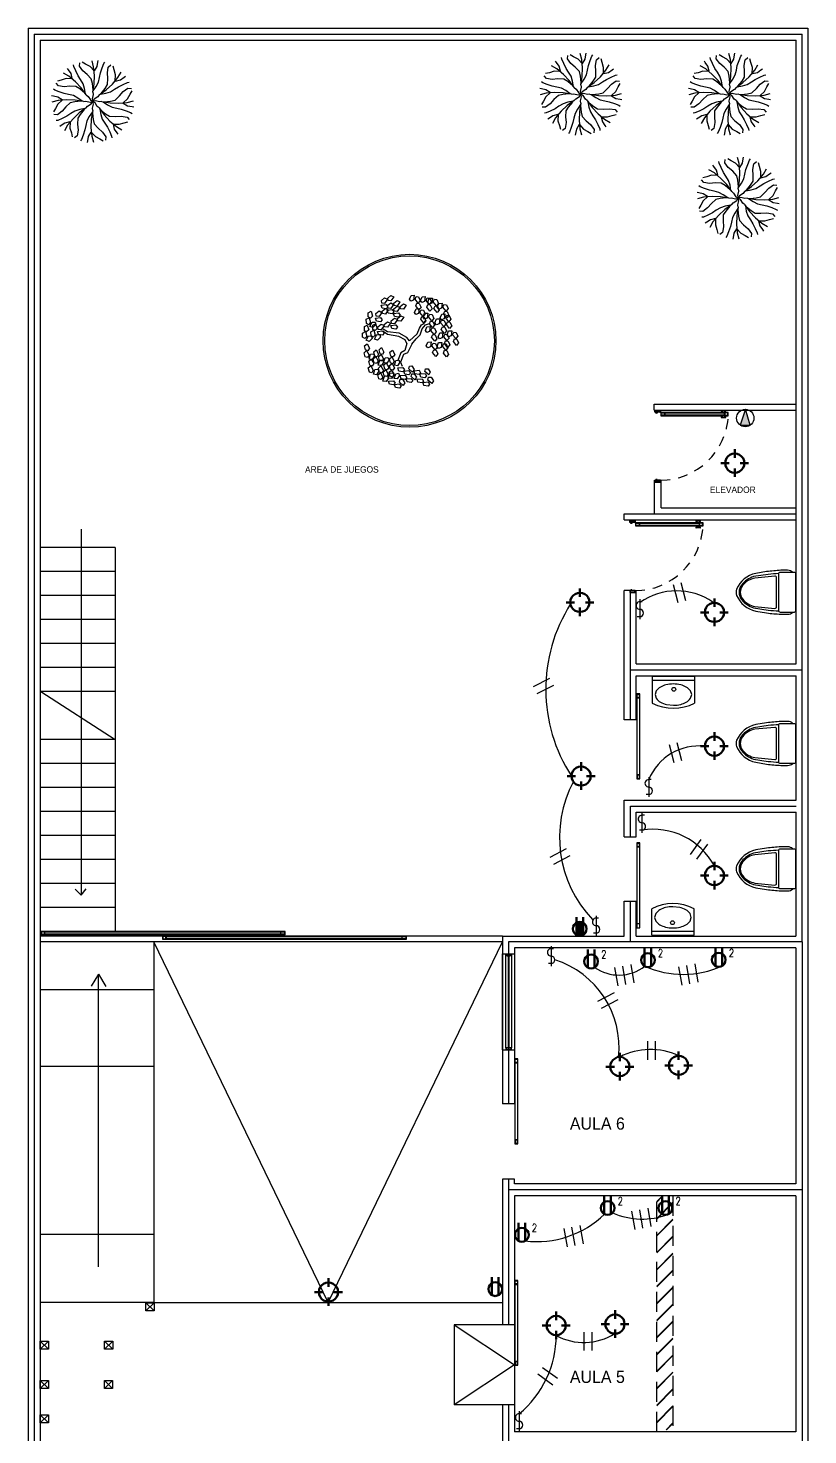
# Model space of a CAD drawing. Header units: millimetres. Extents: x 1546.5 to 1569.6, y 1470.6 to 1505.4.
# Drawn here: x 1546.52 to 1556.26, y 1487.79 to 1505.37 of the extents above; entities that cross this region are included whole.
import ezdxf

# ---------------------------------------------------------------- set-up
doc = ezdxf.new("R2010")
doc.units = ezdxf.units.MM
doc.linetypes.add('Trim_HIDDEN', pattern=[0.375, 0.25, -0.125])
for name, color, linetype in [('01', 1, 'Continuous'), ('_Trim_Arq_Ventanas', 2, 'Continuous'), ('_Trim_Ventaneria', 2, 'Continuous'), ('at_Entity', 7, 'Continuous'), ('MTM-E-101BS$0$E-SIMB-AP-003', 3, 'Continuous'), ('MTM-E-101LU$0$A-TEXT-NT-002', 2, 'Continuous')]:
    doc.layers.add(name, color=color, linetype=linetype)
doc.styles.add('MTM-E-101BS$0$2mm(50)', font='simplex.shx', dxfattribs={"width": 0.75, "height": 0.1})
doc.styles.add('MTM-E-101LU$0$2(50)', font='simplex.shx', dxfattribs={"width": 0.75, "height": 0.1})
doc.styles.get("Standard").update_dxf_attribs({"font": 'arial.ttf'})

# ---------------------------------------------------------------- blocks, each defined once
blk = doc.blocks.new('SDC')
at = {"layer": 'at_Entity', "color": 2, "lineweight": 211}
for p, q in [((559.036, -404.808), (559.008, -404.821)), ((559.068, -404.804), (559.036, -404.808)), ((559.068, -404.751), (559.068, -404.857)), ((559.1, -404.808), (559.068, -404.804)), ((559.127, -404.821), (559.1, -404.808)), ((559, -404.925), (558.894, -404.925)), ((558.951, -404.893), (558.947, -404.925)), ((558.947, -404.925), (558.951, -404.954)), ((558.964, -404.863), (558.951, -404.893)), ((558.951, -404.954), (558.964, -404.984)), ((558.983, -404.84), (558.964, -404.863)), ((558.964, -404.984), (558.983, -405.009)), ((559.008, -404.821), (558.983, -404.84)), ((559.152, -404.84), (559.127, -404.821)), ((559.242, -404.925), (559.135, -404.925)), ((559.172, -404.863), (559.152, -404.84)), ((559.152, -405.009), (559.172, -404.984)), ((559.184, -404.893), (559.172, -404.863)), ((559.172, -404.984), (559.184, -404.954)), ((559.188, -404.925), (559.184, -404.893)), ((559.184, -404.954), (559.188, -404.925)), ((558.983, -405.009), (559.008, -405.028)), ((559.008, -405.028), (559.036, -405.039)), ((559.036, -405.039), (559.068, -405.043)), ((559.068, -404.99), (559.068, -405.096)), ((559.068, -405.043), (559.1, -405.039)), ((559.1, -405.039), (559.127, -405.028)), ((559.127, -405.028), (559.152, -405.009))]:
    blk.add_line(p, q, dxfattribs=at)
blk = doc.blocks.new('fwc')
at = {"layer": 'at_Entity', "color": 2, "lineweight": 211}
for p, q in [((1699.417, 1647.553), (1699.398, 1647.534)), ((1699.443, 1647.564), (1699.417, 1647.553)), ((1699.468, 1647.568), (1699.443, 1647.564)), ((1699.496, 1647.564), (1699.468, 1647.568)), ((1699.519, 1647.553), (1699.496, 1647.564)), ((1699.538, 1647.534), (1699.519, 1647.553)), ((1699.386, 1647.509), (1699.381, 1647.483)), ((1699.381, 1647.483), (1699.386, 1647.456)), ((1699.398, 1647.534), (1699.386, 1647.509)), ((1699.386, 1647.456), (1699.398, 1647.433)), ((1699.392, 1647.524), (1699.616, 1647.524)), ((1699.392, 1647.441), (1699.616, 1647.441)), ((1699.398, 1647.433), (1699.417, 1647.414)), ((1699.417, 1647.414), (1699.443, 1647.401)), ((1699.443, 1647.401), (1699.468, 1647.397)), ((1699.468, 1647.397), (1699.496, 1647.401)), ((1699.496, 1647.401), (1699.519, 1647.414)), ((1699.519, 1647.414), (1699.538, 1647.433)), ((1699.551, 1647.509), (1699.538, 1647.534)), ((1699.538, 1647.433), (1699.551, 1647.456)), ((1699.555, 1647.483), (1699.551, 1647.509)), ((1699.551, 1647.456), (1699.555, 1647.483))]:
    blk.add_line(p, q, dxfattribs=at)
blk = doc.blocks.new('*U25')
for p, q in [((0, 0.231), (0, 0.032)), ((0.025, 0.206), (0, 0.206)), ((0, 0.057), (-0.025, 0.057))]:
    blk.add_line(p, q)
for centre, start_param, end_param in [((0, 0.169), 0.785398, 3.926991), ((0, 0.094), 3.926991, 7.068583)]:
    blk.add_ellipse(centre, major_axis=(0.0263, 0.0263), ratio=1, start_param=start_param, end_param=end_param)
at = {"style": 'MTM-E-101BS$0$2mm(50)', "width": 0.75}
blk.add_attdef('1', (0.059, 0), '', height=0.1, dxfattribs=at)
blk = doc.blocks.new('MARCOALUM')
at = {"layer": '_Trim_Arq_Ventanas', "color": 1}
for p, q in [((0.0325, 0.03725), (0.025, 0.04475)), ((0.0325, 0.04475), (0.025, 0.03725)), ((0.0325, 0.02525), (0.025, 0.03275)), ((0.0325, 0.03275), (0.025, 0.02525))]:
    blk.add_line(p, q, dxfattribs=at)
for points in [[(0, 0), (0, 0.07), (0.025, 0.07), (0.025, 0)], [(0.005, 0.005), (0.005, 0.065), (0.02, 0.065), (0.02, 0.005)], [(0.025, 0.04475), (0.025, 0.03725), (0.0325, 0.03725), (0.0325, 0.04475)], [(0.025, 0.02525), (0.025, 0.03275), (0.0325, 0.03275), (0.0325, 0.02525)]]:
    blk.add_lwpolyline(points, close=True, dxfattribs=at)
blk = doc.blocks.new('*U28')
at = {"layer": '_Trim_Ventaneria', "color": 0}
for p, q in [((0, 0.15), (1.2, 0.15)), ((1.2, 0), (0, 0)), ((0.025, 0.11), (1.175, 0.11)), ((1.175, 0.04), (0.025, 0.04))]:
    blk.add_line(p, q, dxfattribs=at)
at = {"layer": '_Trim_Ventaneria', "color": 1}
for p, q in [((0.0325, 0.07725), (1.1675, 0.07725)), ((1.1675, 0.07275), (0.0325, 0.07275))]:
    blk.add_line(p, q, dxfattribs=at)
at = {"layer": '_Trim_Ventaneria', "color": 0}
blk.add_blockref('MARCOALUM', (0, 0.04), dxfattribs=at)
at = {"layer": '_Trim_Ventaneria', "color": 0, "xscale": -1}
blk.add_blockref('MARCOALUM', (1.2, 0.04), dxfattribs=at)
blk = doc.blocks.new('*U20')
at = {"layer": '_Trim_Ventaneria', "color": 253}
for p, q in [((0.003, 0.847), (0.003, 0.797)), ((0.013, 0.847), (0.013, 0.842)), ((0.013, 0.797), (0.013, 0.802)), ((0.028, 0.832), (0.023, 0.832)), ((0.023, 0.832), (0.023, 0.812)), ((0.028, 0.812), (0.023, 0.812)), ((0.028, 0.832), (0.068, 0.832)), ((0.068, 0.832), (0.073, 0.832)), ((0.068, 0.812), (0.073, 0.812)), ((0.073, 0.832), (0.073, 0.812)), ((0.083, 0.847), (0.083, 0.842)), ((0.083, 0.797), (0.083, 0.802)), ((0.093, 0.847), (0.093, 0.797)), ((0.028, 0.087), (0.068, 0.087)), ((0.035, -0.022), (0.025, -0.008)), ((0.035, -0.008), (0.025, -0.022)), ((0.865, -0.022), (0.875, -0.008)), ((0.865, -0.008), (0.875, -0.022))]:
    blk.add_line(p, q, dxfattribs=at)
for points in [[(0.028, 0.037), (0.068, 0.037), (0.068, 0.882), (0.028, 0.882)], [(0.033, 0.837), (0.063, 0.837), (0.063, 0.877), (0.033, 0.877)], [(0.063, 0.087), (0.033, 0.087), (0.033, 0.832), (0.063, 0.832)], [(0, -0.035), (0, 0.035), (0.025, 0.035), (0.025, -0.035)], [(0.005, -0.03), (0.005, 0.03), (0.02, 0.03), (0.02, -0.03)], [(0.033, 0.083), (0.063, 0.083), (0.063, 0.042), (0.033, 0.042)], [(0.9, -0.035), (0.9, 0.035), (0.875, 0.035), (0.875, -0.035)], [(0.895, -0.03), (0.895, 0.03), (0.88, 0.03), (0.88, -0.03)], [(0.025, -0.022), (0.025, -0.008), (0.035, -0.008), (0.035, -0.022)], [(0.875, -0.022), (0.875, -0.008), (0.865, -0.008), (0.865, -0.022)]]:
    blk.add_lwpolyline(points, close=True, dxfattribs=at)
at = {"layer": '_Trim_Ventaneria', "color": 253, "const_width": 0.005}
blk.add_lwpolyline([(0.024, 0.036, 1), (0.029, 0.036, 1)], format="xyb", close=True, dxfattribs=at)
at = {"layer": '_Trim_Ventaneria', "color": 253}
blk.add_circle((0.026, 0.036), 0.005, dxfattribs=at)
at = {"layer": '_Trim_Ventaneria', "color": 253, "linetype": 'Trim_HIDDEN', "ltscale": 0.5}
blk.add_arc((0.021, 0.031), 0.854, 0, 87.5081, dxfattribs=at)
at = {"layer": '_Trim_Ventaneria', "color": 253}
for centre, radius, start, end in [((0.008, 0.847), 0.005, 0, 180), ((0.008, 0.797), 0.005, 180, 0), ((0.023, 0.842), 0.01, 180, 270), ((0.023, 0.802), 0.01, 90, 180), ((0.073, 0.842), 0.01, 270, 0), ((0.073, 0.802), 0.01, 0, 90), ((0.087, 0.847), 0.005, 0, 180), ((0.087, 0.797), 0.005, 180, 0)]:
    blk.add_arc(centre, radius, start, end, dxfattribs=at)
blk = doc.blocks.new('L', base_point=(1.368, 0.591))
at = {"color": 124}
for p, q in [((1.275, 0.567), (1.306, 0.592)), ((1.288, 0.517), (1.275, 0.567)), ((1.281, 0.65), (1.312, 0.675)), ((1.294, 0.6), (1.281, 0.65)), ((1.322, 0.591), (1.294, 0.6)), ((1.306, 0.592), (1.336, 0.538)), ((1.312, 0.675), (1.342, 0.621)), ((1.336, 0.538), (1.317, 0.508)), ((1.342, 0.621), (1.322, 0.591)), ((1.337, 0.489), (1.356, 0.548)), ((1.356, 0.548), (1.391, 0.554)), ((1.404, 0.527), (1.376, 0.484)), ((1.391, 0.554), (1.404, 0.527)), ((1.317, 0.508), (1.288, 0.517)), ((1.376, 0.484), (1.337, 0.489))]:
    blk.add_line(p, q, dxfattribs=at)
blk = doc.blocks.new('BRANCHZ', base_point=(0.5, 0.5))
at = {"color": 124}
for p, q in [((0.776, 0.517), (0.83, 0.567)), ((0.83, 0.567), (0.876, 0.621)), ((0.876, 0.621), (0.934, 0.663)), ((0.876, 0.483), (0.93, 0.533)), ((0.93, 0.533), (0.959, 0.588)), ((0.934, 0.663), (0.976, 0.659)), ((0.959, 0.588), (0.984, 0.629)), ((0.533, 0.508), (0.5, 0.5)), ((0.584, 0.496), (0.533, 0.508)), ((0.613, 0.5), (0.584, 0.496)), ((0.613, 0.5), (0.717, 0.483)), ((0.629, 0.496), (0.684, 0.458)), ((0.642, 0.496), (0.721, 0.504)), ((0.684, 0.458), (0.738, 0.429)), ((0.717, 0.483), (0.821, 0.479)), ((0.721, 0.504), (0.776, 0.517)), ((0.738, 0.429), (0.796, 0.416)), ((0.796, 0.416), (0.851, 0.404)), ((0.821, 0.479), (0.926, 0.488)), ((0.851, 0.404), (0.913, 0.383)), ((0.876, 0.479), (0.93, 0.446)), ((0.913, 0.383), (0.967, 0.362)), ((0.926, 0.488), (1.001, 0.508)), ((0.93, 0.446), (0.984, 0.437)), ((0.967, 0.362), (0.984, 0.35)), ((0.984, 0.437), (1.005, 0.433))]:
    blk.add_line(p, q, dxfattribs=at)

msp = doc.modelspace()

# ---------------------------------------------------------------- hatches: boundary and pattern name
h = msp.add_hatch(color=256)
h.set_gradient(color1=(255, 255, 255), one_color=1, tint=1, name='CYLINDER')
h.paths.add_polyline_path([(1555.486, 1500.601, 0.002708), (1555.484, 1500.601), (1555.418, 1500.407, 0.323048), (1555.544, 1500.406)])
h = msp.add_hatch(color=256)
h.set_gradient(color1=(255, 255, 255), one_color=1, tint=1, name='CYLINDER')
h.paths.add_polyline_path([(1553.453, 1494.186), (1553.439, 1494.193), (1553.413, 1494.198), (1553.386, 1494.193), (1553.371, 1494.185), (1553.371, 1494.036), (1553.386, 1494.028), (1553.413, 1494.024), (1553.439, 1494.028), (1553.453, 1494.036)])
h = msp.add_hatch()
h.set_pattern_fill('JIS_LC_20A', color=2, scale=0.0075, style=0)
h.set_pattern_definition([(45, (0.65185, 12.5), (-0.106066017, 0.106066017), []), (45, (0.65935, 12.5), (-0.106066017, 0.106066017), [])])
h.paths.add_polyline_path([(1554.376, 1487.851), (1554.578, 1487.851), (1554.578, 1490.762), (1554.376, 1490.762)])

# ---------------------------------------------------------------- linework, layer by layer
at = {"color": 5}
for p, q in [((1546.519, 1505.366), (1546.519, 1475.201)), ((1546.519, 1505.366), (1556.264, 1505.366)), ((1556.264, 1505.366), (1556.264, 1475.201)), ((1546.669, 1505.216), (1546.669, 1475.351)), ((1546.669, 1505.216), (1556.119, 1505.216)), ((1556.119, 1497.421), (1556.119, 1505.216)), ((1554.344, 1500.666), (1556.119, 1500.666)), ((1554.344, 1500.591), (1554.344, 1500.666)), ((1554.344, 1500.591), (1556.119, 1500.591)), ((1554.347, 1499.296), (1554.347, 1499.716)), ((1554.43, 1499.371), (1554.43, 1499.716)), ((1554.43, 1499.371), (1556.119, 1499.371)), ((1553.967, 1499.296), (1556.119, 1499.296)), ((1553.967, 1499.221), (1553.967, 1499.296)), ((1553.967, 1499.221), (1556.119, 1499.221)), ((1553.967, 1496.721), (1553.967, 1498.338)), ((1554.107, 1498.338), (1553.967, 1498.338)), ((1554.119, 1497.421), (1554.119, 1498.338)), ((1554.119, 1497.421), (1556.119, 1497.421)), ((1554.119, 1497.271), (1556.119, 1497.271)), ((1554.119, 1496.721), (1554.119, 1497.271)), ((1556.119, 1495.721), (1556.119, 1497.271)), ((1554.119, 1496.721), (1553.967, 1496.721)), ((1553.967, 1495.259), (1553.967, 1495.721)), ((1553.967, 1495.721), (1556.119, 1495.721)), ((1554.119, 1495.259), (1554.119, 1495.571)), ((1554.119, 1495.571), (1556.119, 1495.571)), ((1556.119, 1494.021), (1556.119, 1495.571)), ((1553.967, 1495.259), (1554.119, 1495.259)), ((1553.967, 1494.021), (1553.967, 1494.459)), ((1553.967, 1494.459), (1554.119, 1494.459)), ((1554.119, 1494.021), (1554.119, 1494.459)), ((1552.449, 1494.021), (1552.449, 1491.926)), ((1552.449, 1494.021), (1553.967, 1494.021)), ((1554.119, 1494.021), (1556.112, 1494.021)), ((1556.112, 1493.876), (1552.599, 1493.876)), ((1552.599, 1493.876), (1552.599, 1491.926)), ((1556.112, 1493.876), (1556.112, 1490.926)), ((1552.602, 1491.926), (1552.449, 1491.926)), ((1552.599, 1490.984), (1552.449, 1490.984)), ((1552.449, 1490.984), (1552.449, 1489.163)), ((1552.524, 1490.984), (1552.524, 1489.163)), ((1552.599, 1490.926), (1552.599, 1490.984)), ((1556.112, 1490.926), (1552.599, 1490.926)), ((1556.194, 1490.851), (1552.524, 1490.851)), ((1556.112, 1490.776), (1552.599, 1490.776)), ((1552.599, 1490.776), (1552.599, 1488.914)), ((1556.112, 1490.776), (1556.112, 1487.826)), ((1552.449, 1488.163), (1552.449, 1487.438)), ((1552.599, 1488.163), (1552.599, 1487.826)), ((1556.112, 1487.826), (1552.599, 1487.826))]:
    msp.add_line(p, q, dxfattribs=at)
at = {"color": 253}
for p, q in [((1546.594, 1505.291), (1546.594, 1475.276)), ((1546.594, 1505.291), (1556.194, 1505.291)), ((1556.194, 1493.951), (1556.194, 1505.291)), ((1547.607, 1498.877), (1546.677, 1498.877)), ((1547.607, 1498.577), (1546.677, 1498.577)), ((1554.049, 1496.721), (1554.049, 1498.338)), ((1547.607, 1498.277), (1546.677, 1498.277)), ((1547.607, 1497.977), (1546.677, 1497.977)), ((1547.607, 1497.677), (1546.677, 1497.677)), ((1547.607, 1497.377), (1546.677, 1497.377)), ((1554.049, 1497.346), (1556.194, 1497.346)), ((1547.607, 1497.077), (1546.677, 1497.077)), ((1546.677, 1497.077), (1547.607, 1496.477)), ((1547.607, 1496.477), (1546.677, 1496.477)), ((1547.607, 1496.177), (1546.677, 1496.177)), ((1547.607, 1495.877), (1546.677, 1495.877)), ((1547.607, 1495.577), (1546.677, 1495.577)), ((1547.607, 1495.577), (1546.677, 1495.577)), ((1554.049, 1495.259), (1554.049, 1495.646)), ((1554.049, 1495.646), (1556.119, 1495.646)), ((1547.607, 1495.277), (1546.677, 1495.277)), ((1547.607, 1494.977), (1546.677, 1494.977)), ((1547.607, 1494.677), (1546.677, 1494.677)), ((1554.049, 1493.951), (1554.049, 1494.459)), ((1547.607, 1494.377), (1546.677, 1494.377)), ((1552.449, 1494.021), (1546.669, 1494.021)), ((1552.449, 1493.951), (1546.669, 1493.951)), ((1547.607, 1494.077), (1546.677, 1494.077)), ((1547.607, 1494.077), (1546.677, 1494.077)), ((1548.089, 1493.951), (1548.089, 1489.441)), ((1550.269, 1489.441), (1548.089, 1493.951)), ((1550.269, 1489.441), (1552.449, 1493.951)), ((1556.194, 1493.951), (1552.524, 1493.951)), ((1552.524, 1493.951), (1552.524, 1491.926)), ((1556.194, 1493.951), (1556.194, 1475.276)), ((1552.45, 1493.799), (1552.6, 1493.799)), ((1548.089, 1493.351), (1546.669, 1493.351)), ((1552.449, 1492.599), (1552.599, 1492.599)), ((1548.089, 1492.391), (1546.669, 1492.391)), ((1548.089, 1490.291), (1546.669, 1490.291)), ((1548.089, 1489.441), (1546.669, 1489.441)), ((1548.089, 1489.441), (1552.449, 1489.441)), ((1552.599, 1489.163), (1551.842, 1489.163)), ((1551.842, 1489.163), (1551.842, 1488.163)), ((1551.842, 1489.163), (1552.599, 1488.663)), ((1552.599, 1489.163), (1552.599, 1488.163)), ((1552.599, 1488.663), (1551.842, 1488.163)), ((1552.599, 1488.163), (1551.842, 1488.163)), ((1552.524, 1488.163), (1552.524, 1487.438))]:
    msp.add_line(p, q, dxfattribs=at)
at = {"color": 124}
for p, q in [((1551.411, 1501.616), (1551.437, 1501.657)), ((1551.437, 1501.657), (1551.467, 1501.676)), ((1551.443, 1501.607), (1551.487, 1501.66)), ((1551.467, 1501.676), (1551.478, 1501.71)), ((1551.487, 1501.66), (1551.537, 1501.676)), ((1551.011, 1501.538), (1550.956, 1501.576)), ((1551.011, 1501.573), (1550.958, 1501.604)), ((1551.157, 1501.554), (1551.011, 1501.573)), ((1551.154, 1501.513), (1551.011, 1501.538)), ((1551.233, 1501.472), (1551.154, 1501.513)), ((1551.253, 1501.501), (1551.157, 1501.554)), ((1551.253, 1501.426), (1551.233, 1501.472)), ((1551.286, 1501.46), (1551.253, 1501.501)), ((1551.286, 1501.46), (1551.382, 1501.548)), ((1551.315, 1501.419), (1551.37, 1501.482)), ((1551.37, 1501.482), (1551.417, 1501.532)), ((1551.382, 1501.548), (1551.411, 1501.616)), ((1551.417, 1501.532), (1551.443, 1501.607)), ((1551.177, 1501.307), (1551.137, 1501.206)), ((1551.227, 1501.338), (1551.177, 1501.307)), ((1551.259, 1501.31), (1551.21, 1501.288)), ((1551.253, 1501.426), (1551.227, 1501.338)), ((1551.315, 1501.419), (1551.259, 1501.31)), ((1551.21, 1501.288), (1551.172, 1501.191)), ((1551.172, 1501.191), (1551.195, 1501.141))]:
    msp.add_line(p, q, dxfattribs=at)
for p, q in [((1555.485, 1500.603), (1555.418, 1500.406)), ((1555.544, 1500.406), (1555.485, 1500.603)), ((1555.418, 1500.406), (1555.544, 1500.406))]:
    msp.add_line(p, q)
at = {"color": 1}
for p, q in [((1547.184, 1499.105), (1547.184, 1494.532)), ((1547.184, 1494.532), (1547.109, 1494.608)), ((1547.184, 1494.532), (1547.243, 1494.613)), ((1553.849, 1493.628), (1553.889, 1493.4)), ((1553.946, 1493.645), (1553.986, 1493.417)), ((1554.05, 1493.667), (1554.09, 1493.438)), ((1554.648, 1493.635), (1554.688, 1493.406)), ((1554.746, 1493.652), (1554.786, 1493.423)), ((1554.85, 1493.673), (1554.89, 1493.445)), ((1547.397, 1493.545), (1547.309, 1493.395)), ((1547.397, 1489.888), (1547.397, 1493.545)), ((1547.397, 1493.545), (1547.49, 1493.392)), ((1554.061, 1490.583), (1554.101, 1490.354)), ((1554.158, 1490.6), (1554.198, 1490.371)), ((1554.262, 1490.621), (1554.302, 1490.393)), ((1553.415, 1490.405), (1553.456, 1490.176)), ((1553.214, 1490.366), (1553.254, 1490.138)), ((1553.311, 1490.383), (1553.352, 1490.155)), ((1547.99, 1489.439), (1548.093, 1489.439)), ((1547.99, 1489.339), (1547.99, 1489.439)), ((1547.99, 1489.439), (1548.093, 1489.339)), ((1548.093, 1489.439), (1547.99, 1489.339)), ((1548.093, 1489.439), (1548.093, 1489.339)), ((1548.093, 1489.339), (1547.99, 1489.339)), ((1546.669, 1488.958), (1546.772, 1488.958)), ((1546.669, 1488.858), (1546.669, 1488.958)), ((1546.669, 1488.958), (1546.772, 1488.858)), ((1546.772, 1488.958), (1546.669, 1488.858)), ((1546.772, 1488.858), (1546.669, 1488.858)), ((1546.772, 1488.958), (1546.772, 1488.858)), ((1547.474, 1488.958), (1547.577, 1488.958)), ((1547.474, 1488.858), (1547.474, 1488.958)), ((1547.474, 1488.958), (1547.577, 1488.858)), ((1547.577, 1488.958), (1547.474, 1488.858)), ((1547.577, 1488.858), (1547.474, 1488.858)), ((1547.577, 1488.958), (1547.577, 1488.858)), ((1546.669, 1488.466), (1546.772, 1488.466)), ((1546.669, 1488.366), (1546.669, 1488.466)), ((1546.669, 1488.466), (1546.772, 1488.366)), ((1546.772, 1488.466), (1546.669, 1488.366)), ((1546.772, 1488.466), (1546.772, 1488.366)), ((1547.472, 1488.466), (1547.575, 1488.466)), ((1547.472, 1488.366), (1547.472, 1488.466)), ((1547.472, 1488.466), (1547.575, 1488.366)), ((1547.575, 1488.466), (1547.472, 1488.366)), ((1547.575, 1488.466), (1547.575, 1488.366)), ((1546.772, 1488.366), (1546.669, 1488.366)), ((1547.575, 1488.366), (1547.472, 1488.366)), ((1546.669, 1488.038), (1546.772, 1488.038)), ((1546.669, 1487.938), (1546.669, 1488.038)), ((1546.669, 1488.038), (1546.772, 1487.938)), ((1546.772, 1488.038), (1546.669, 1487.938)), ((1546.772, 1487.938), (1546.669, 1487.938)), ((1546.772, 1488.038), (1546.772, 1487.938))]:
    msp.add_line(p, q, dxfattribs=at)
at = {"color": 2}
for p, q in [((1554.581, 1498.413), (1554.638, 1498.188)), ((1554.677, 1498.437), (1554.734, 1498.212)), ((1553.037, 1497.241), (1552.831, 1497.134)), ((1553.083, 1497.153), (1552.877, 1497.047)), ((1554.531, 1496.414), (1554.587, 1496.189)), ((1554.627, 1496.438), (1554.683, 1496.213)), ((1554.928, 1495.227), (1554.793, 1495.039)), ((1555.008, 1495.17), (1554.873, 1494.981)), ((1553.244, 1495.11), (1553.038, 1495.003)), ((1553.289, 1495.022), (1553.084, 1494.916)), ((1553.842, 1493.311), (1553.636, 1493.204)), ((1553.888, 1493.223), (1553.682, 1493.116)), ((1554.258, 1492.706), (1554.258, 1492.474)), ((1554.357, 1492.706), (1554.357, 1492.474)), ((1553.466, 1489.073), (1553.466, 1488.841)), ((1553.565, 1489.073), (1553.565, 1488.841)), ((1552.889, 1488.551), (1553.076, 1488.415)), ((1552.947, 1488.631), (1553.134, 1488.495))]:
    msp.add_line(p, q, dxfattribs=at)
at = {"color": 251}
for p, q in [((1554.848, 1497.263), (1554.32, 1497.263)), ((1554.32, 1497.263), (1554.32, 1496.933)), ((1554.848, 1497.263), (1554.848, 1496.933)), ((1554.848, 1497.213), (1554.32, 1497.213)), ((1554.313, 1494.031), (1554.313, 1494.361)), ((1554.841, 1494.031), (1554.841, 1494.361)), ((1554.313, 1494.081), (1554.841, 1494.081)), ((1554.313, 1494.031), (1554.841, 1494.031)), ((1554.841, 1494.031), (1554.841, 1494.07))]:
    msp.add_line(p, q, dxfattribs=at)
at = {"color": 253}
msp.add_lwpolyline([(1547.607, 1498.877), (1547.607, 1494.077)], dxfattribs=at)
at = {"color": 251}
for points in [[(1556.076, 1498.568, 0.18053), (1556.011, 1498.592), (1555.926, 1498.592, 0.00652), (1555.749, 1498.576), (1555.612, 1498.553, 0.238607), (1555.374, 1498.356, 0.204876), (1555.374, 1498.278, 0.238607), (1555.612, 1498.081), (1555.749, 1498.058, 0.00652), (1555.926, 1498.042), (1556.011, 1498.042, 0.18053), (1556.076, 1498.066, 0.18053)], [(1555.901, 1498.55, 0.011), (1555.766, 1498.541), (1555.585, 1498.512, 0.142058), (1555.438, 1498.411, 0.351926), (1555.438, 1498.223, 0.142058), (1555.585, 1498.122), (1555.766, 1498.093, 0.011), (1555.901, 1498.084)], [(1555.852, 1498.519), (1555.603, 1498.494, 0.194377), (1555.449, 1498.402, 0.351625), (1555.449, 1498.233, 0.194325), (1555.603, 1498.14), (1555.852, 1498.115, 0.433258), (1555.873, 1498.135), (1555.873, 1498.499, 0.414214), (1555.853, 1498.519)], [(1556.076, 1496.678, 0.18053), (1556.011, 1496.703), (1555.926, 1496.703, 0.00652), (1555.749, 1496.687), (1555.612, 1496.663, 0.238607), (1555.374, 1496.467, 0.204876), (1555.374, 1496.388, 0.238607), (1555.612, 1496.192), (1555.749, 1496.169, 0.00652), (1555.926, 1496.153), (1556.011, 1496.153, 0.18053), (1556.076, 1496.177, 0.18053)], [(1555.901, 1496.661, 0.011), (1555.766, 1496.652), (1555.585, 1496.623, 0.142058), (1555.438, 1496.522, 0.351926), (1555.438, 1496.334, 0.142058), (1555.585, 1496.233), (1555.766, 1496.204, 0.011), (1555.901, 1496.194)], [(1555.852, 1496.629), (1555.603, 1496.605, 0.194377), (1555.449, 1496.512, 0.351625), (1555.449, 1496.343, 0.194325), (1555.603, 1496.251), (1555.852, 1496.226, 0.433258), (1555.873, 1496.246), (1555.873, 1496.609, 0.414214), (1555.853, 1496.629)], [(1556.076, 1495.111, 0.18053), (1556.011, 1495.136), (1555.926, 1495.136, 0.00652), (1555.749, 1495.12), (1555.612, 1495.097, 0.238607), (1555.374, 1494.9, 0.204876), (1555.374, 1494.822, 0.238607), (1555.612, 1494.625), (1555.749, 1494.602, 0.00652), (1555.926, 1494.586), (1556.011, 1494.586, 0.18053), (1556.076, 1494.61, 0.18053)], [(1555.901, 1495.094, 0.011), (1555.766, 1495.085), (1555.585, 1495.056, 0.142058), (1555.438, 1494.955, 0.351926), (1555.438, 1494.767, 0.142058), (1555.585, 1494.666), (1555.766, 1494.637, 0.011), (1555.901, 1494.628)], [(1555.852, 1495.063), (1555.603, 1495.038, 0.194377), (1555.449, 1494.945, 0.351625), (1555.449, 1494.776, 0.194325), (1555.603, 1494.684), (1555.852, 1494.659, 0.433258), (1555.873, 1494.679), (1555.873, 1495.043, 0.414214), (1555.853, 1495.063)]]:
    msp.add_lwpolyline(points, format="xyb", dxfattribs=at)
for points in [[(1555.901, 1498.548, -0.414214), (1555.921, 1498.568), (1556.091, 1498.568, -0.414214), (1556.111, 1498.548), (1556.111, 1498.086, -0.414214), (1556.091, 1498.066), (1555.921, 1498.066, -0.414214), (1555.901, 1498.086)], [(1554.354, 1497.038), (1554.369, 1496.992, 0.106652), (1554.421, 1496.944, 0.072521), (1554.499, 1496.913), (1554.583, 1496.905, 0.058949), (1554.675, 1496.916, 0.072521), (1554.745, 1496.944, 0.106652), (1554.797, 1496.992), (1554.812, 1497.038), (1554.797, 1497.084, 0.106652), (1554.745, 1497.132, 0.072521), (1554.675, 1497.16, 0.058949), (1554.583, 1497.171, 0.058949), (1554.491, 1497.16, 0.072521), (1554.421, 1497.132, 0.106652), (1554.369, 1497.084)], [(1555.901, 1496.658, -0.414214), (1555.921, 1496.678), (1556.091, 1496.678, -0.414214), (1556.111, 1496.658), (1556.111, 1496.197, -0.414214), (1556.091, 1496.177), (1555.921, 1496.177, -0.414214), (1555.901, 1496.197)], [(1555.901, 1495.091, -0.414214), (1555.921, 1495.111), (1556.091, 1495.111, -0.414214), (1556.111, 1495.091), (1556.111, 1494.63, -0.414214), (1556.091, 1494.61), (1555.921, 1494.61, -0.414214), (1555.901, 1494.63)], [(1554.807, 1494.255), (1554.792, 1494.302, 0.106652), (1554.74, 1494.349, 0.072521), (1554.662, 1494.38), (1554.578, 1494.388, 0.058949), (1554.486, 1494.377, 0.072521), (1554.416, 1494.349, 0.106652), (1554.364, 1494.302), (1554.349, 1494.255), (1554.364, 1494.209, 0.106652), (1554.416, 1494.162, 0.072521), (1554.486, 1494.134, 0.058949), (1554.578, 1494.123, 0.058949), (1554.67, 1494.134, 0.072521), (1554.74, 1494.162, 0.106652), (1554.792, 1494.209)]]:
    msp.add_lwpolyline(points, format="xyb", close=True, dxfattribs=at)
at = {"color": 2, "linetype": 'Trim_HIDDEN'}
msp.add_lwpolyline([(1554.578, 1490.776), (1554.578, 1487.826), (1554.376, 1487.826), (1554.376, 1490.776)], dxfattribs=at)
at = {"color": 1}
for radius in [1.08, 1.06]:
    msp.add_circle((1551.286, 1501.46), radius, dxfattribs=at)
msp.add_circle((1555.482, 1500.494), 0.108)
at = {"color": 251}
for centre in [(1554.589, 1497.105), (1554.572, 1494.188)]:
    msp.add_circle(centre, 0.024, dxfattribs=at)
at = {"color": 2}
for centre, radius, start, end in [((1554.624, 1497.522), 0.812, 55.9999, 124.511), ((1554.977, 1497.104), 1.989, 147.5728, 213.0633), ((1554.906, 1495.714), 0.683, 84.1718, 157.431), ((1554.641, 1495.256), 1.481, 152.0094, 223.9125), ((1554.331, 1494.49), 0.866, 28.0324, 99.3957), ((1554.577, 1493.866), 0.561, 61.9275, 118.0725), ((1552.759, 1492.631), 1.145, 353.8274, 72.62), ((1554.298, 1491.774), 0.83, 64.9942, 117.5776), ((1551.839, 1489.036), 1.28, 309.6453, 0), ((1553.464, 1489.686), 0.743, 242.0584, 301.5841)]:
    msp.add_arc(centre, radius, start, end, dxfattribs=at)
at = {"color": 251}
msp.add_arc((1554.584, 1497.428), 0.561, 241.9275, 298.0725, dxfattribs=at)
at = {"color": 1}
for centre, radius, start, end in [((1553.902, 1494.07), 0.536, 235.3322, 307.3411), ((1554.704, 1494.716), 1.174, 246.0027, 294.5774), ((1552.878, 1491.42), 1.216, 263.0335, 314.0898), ((1554.194, 1491.418), 0.933, 246.5762, 290.2839)]:
    msp.add_arc(centre, radius, start, end, dxfattribs=at)
at = {"layer": '_Trim_Ventaneria', "color": 253}
for p, q in [((1554.164, 1496.997), (1554.125, 1496.997)), ((1554.164, 1496.035), (1554.125, 1496.035)), ((1554.164, 1495.135), (1554.125, 1495.135)), ((1546.729, 1494.038), (1546.729, 1494.077)), ((1548.247, 1493.981), (1548.247, 1494.021)), ((1552.639, 1492.438), (1552.6, 1492.438)), ((1552.639, 1491.477), (1552.6, 1491.477)), ((1552.639, 1489.669), (1552.6, 1489.669)), ((1552.639, 1488.707), (1552.6, 1488.707))]:
    msp.add_line(p, q, dxfattribs=at)
for points in [[(1554.164, 1497.046), (1554.125, 1497.046), (1554.125, 1495.986), (1554.164, 1495.986)], [(1554.159, 1497.002), (1554.13, 1497.002), (1554.13, 1497.041), (1554.159, 1497.041)], [(1554.159, 1496.031), (1554.13, 1496.031), (1554.13, 1495.991), (1554.159, 1495.991)], [(1554.164, 1495.184), (1554.125, 1495.184), (1554.125, 1494.124), (1554.164, 1494.124)], [(1554.159, 1495.14), (1554.13, 1495.14), (1554.13, 1495.179), (1554.159, 1495.179)], [(1549.732, 1494.038), (1549.732, 1494.077), (1546.68, 1494.077), (1546.68, 1494.038)], [(1546.724, 1494.043), (1546.724, 1494.072), (1546.685, 1494.072), (1546.685, 1494.043)], [(1551.249, 1493.981), (1551.249, 1494.021), (1548.197, 1494.021), (1548.197, 1493.981)], [(1548.242, 1493.986), (1548.242, 1494.016), (1548.202, 1494.016), (1548.202, 1493.986)], [(1549.676, 1494.043), (1549.676, 1494.072), (1549.723, 1494.072), (1549.723, 1494.043)], [(1551.194, 1493.986), (1551.194, 1494.016), (1551.24, 1494.016), (1551.24, 1493.986)], [(1552.639, 1492.487), (1552.6, 1492.487), (1552.6, 1491.427), (1552.639, 1491.427)], [(1552.634, 1492.443), (1552.605, 1492.443), (1552.605, 1492.482), (1552.634, 1492.482)], [(1552.634, 1491.472), (1552.605, 1491.472), (1552.605, 1491.432), (1552.634, 1491.432)], [(1552.639, 1489.718), (1552.6, 1489.718), (1552.6, 1488.658), (1552.639, 1488.658)], [(1552.634, 1489.674), (1552.605, 1489.674), (1552.605, 1489.713), (1552.634, 1489.713)], [(1552.634, 1488.702), (1552.605, 1488.702), (1552.605, 1488.663), (1552.634, 1488.663)]]:
    msp.add_lwpolyline(points, close=True, dxfattribs=at)
at = {"layer": '_Trim_Ventaneria', "color": 1}
for points in [[(1554.13, 1496.997), (1554.159, 1496.997), (1554.159, 1496.035), (1554.13, 1496.035)], [(1554.13, 1495.135), (1554.159, 1495.135), (1554.159, 1494.173), (1554.13, 1494.173)], [(1549.723, 1494.072), (1549.723, 1494.043), (1546.729, 1494.043), (1546.729, 1494.072)], [(1551.24, 1494.016), (1551.24, 1493.986), (1548.247, 1493.986), (1548.247, 1494.016)], [(1552.605, 1492.438), (1552.634, 1492.438), (1552.634, 1491.477), (1552.605, 1491.477)], [(1552.605, 1489.669), (1552.634, 1489.669), (1552.634, 1488.707), (1552.605, 1488.707)]]:
    msp.add_lwpolyline(points, close=True, dxfattribs=at)

# ---------------------------------------------------------------- block references
for p, xscale, yscale, zscale, rotation in [((1553.426, 1504.542), 1.015999898399868, 1.015999898399868, 1.015999898399868, 135), ((1553.426, 1504.542), 1.015999898399969, 1.015999898399969, 1.015999898399969, 90), ((1553.426, 1504.542), 1.015999898399868, 1.015999898399868, 1.015999898399868, 45), ((1555.285, 1504.542), 1.015999898399868, 1.015999898399868, 1.015999898399868, 135), ((1555.285, 1504.542), 1.015999898399969, 1.015999898399969, 1.015999898399969, 90), ((1555.285, 1504.542), 1.015999898399868, 1.015999898399868, 1.015999898399868, 45), ((1547.326, 1504.45), 1.015999898399868, 1.015999898399868, 1.015999898399868, 135), ((1547.326, 1504.45), 1.015999898399969, 1.015999898399969, 1.015999898399969, 90), ((1547.326, 1504.45), 1.015999898399868, 1.015999898399868, 1.015999898399868, 45), ((1553.426, 1504.542), 1.015999898399969, 1.015999898399969, 1.015999898399969, 180), ((1553.426, 1504.542), 1.015999898399868, 1.015999898399868, 1.015999898399868, 225), ((1553.426, 1504.542), 1.015999898399868, 1.015999898399868, 1.015999898399868, 315), ((1555.285, 1504.542), 1.015999898399969, 1.015999898399969, 1.015999898399969, 180), ((1555.285, 1504.542), 1.015999898399868, 1.015999898399868, 1.015999898399868, 225), ((1555.285, 1504.542), 1.015999898399868, 1.015999898399868, 1.015999898399868, 315), ((1547.326, 1504.45), 1.015999898399969, 1.015999898399969, 1.015999898399969, 180), ((1547.326, 1504.45), 1.015999898399868, 1.015999898399868, 1.015999898399868, 225), ((1547.326, 1504.45), 1.015999898399868, 1.015999898399868, 1.015999898399868, 315), ((1553.426, 1504.542), 1.015999898399969, 1.015999898399969, 1.015999898399969, 270), ((1555.285, 1504.542), 1.015999898399969, 1.015999898399969, 1.015999898399969, 270), ((1547.326, 1504.45), 1.015999898399969, 1.015999898399969, 1.015999898399969, 270), ((1555.393, 1503.242), 1.015999898399868, 1.015999898399868, 1.015999898399868, 135), ((1555.393, 1503.242), 1.015999898399969, 1.015999898399969, 1.015999898399969, 90), ((1555.393, 1503.242), 1.015999898399868, 1.015999898399868, 1.015999898399868, 45), ((1555.393, 1503.242), 1.015999898399969, 1.015999898399969, 1.015999898399969, 180), ((1555.393, 1503.242), 1.015999898399868, 1.015999898399868, 1.015999898399868, 225), ((1555.393, 1503.242), 1.015999898399969, 1.015999898399969, 1.015999898399969, 270), ((1555.393, 1503.242), 1.015999898399868, 1.015999898399868, 1.015999898399868, 315)]:
    msp.add_blockref('BRANCHZ', p, dxfattribs=dict(xscale=xscale, yscale=yscale, zscale=zscale, rotation=rotation))
at = {"xscale": 1.015999898399969, "yscale": 1.015999898399969, "zscale": 1.015999898399969}
for p in [(1553.426, 1504.542), (1555.285, 1504.542), (1547.326, 1504.45), (1555.393, 1503.242)]:
    msp.add_blockref('BRANCHZ', p, dxfattribs=at)
at = {"color": 124}
for p, xscale, yscale, zscale, rotation in [((1551.037, 1501.92), 1.015999898399928, 1.015999898399928, 1.015999898399928, 295.0165150851653), ((1551.332, 1501.92), 1.015999898399926, 1.015999898399926, 1.015999898399926, 190.1248425348019), ((1551.47, 1501.904), 1.015999898399926, 1.015999898399926, 1.015999898399926, 190.1248425348019), ((1551.56, 1501.886), 1.015999898399926, 1.015999898399926, 1.015999898399926, 190.1248425348019), ((1550.967, 1501.757), 1.015999898399928, 1.015999898399928, 1.015999898399928, 295.0165150851653), ((1551.113, 1501.857), 1.015999898399928, 1.015999898399928, 1.015999898399928, 295.0165150851653), ((1551.192, 1501.817), 1.015999898399928, 1.015999898399928, 1.015999898399928, 295.0165150851653), ((1551.394, 1501.754), 1.015999898399926, 1.015999898399926, 1.015999898399926, 190.1248425348019), ((1551.502, 1501.698), 1.015999898399926, 1.015999898399926, 1.015999898399926, 190.1248425348019), ((1551.68, 1501.82), 1.015999898399926, 1.015999898399926, 1.015999898399926, 190.1248425348019), ((1550.9, 1501.576), 1.015999898400103, 1.015999898400103, 1.015999898400103, 347.8021081598344), ((1550.993, 1501.591), 1.015999898399928, 1.015999898399928, 1.015999898399928, 295.0165150851653), ((1551.16, 1501.666), 1.015999898399928, 1.015999898399928, 1.015999898399928, 295.0165150851653), ((1551.531, 1501.529), 1.015999898399926, 1.015999898399926, 1.015999898399926, 190.1248425348019), ((1551.651, 1501.626), 1.015999898399926, 1.015999898399926, 1.015999898399926, 190.1248425348019), ((1551.715, 1501.688), 1.015999898399926, 1.015999898399926, 1.015999898399926, 190.1248425348019), ((1551.691, 1501.451), 1.015999898399926, 1.015999898399926, 1.015999898399926, 190.1248425348019), ((1551.802, 1501.476), 1.015999898399926, 1.015999898399926, 1.015999898399926, 190.1248425348019), ((1551.543, 1501.338), 1.015999898399926, 1.015999898399926, 1.015999898399926, 190.1248425348019), ((1551.677, 1501.332), 1.015999898399926, 1.015999898399926, 1.015999898399926, 190.1248425348019), ((1551.242, 1501.138), 1.015999898399868, 1.015999898399868, 1.015999898399868, 66.16076666471605), ((1551.443, 1501.103), 1.015999898399868, 1.015999898399868, 1.015999898399868, 66.16076666471605)]:
    msp.add_blockref('L', p, dxfattribs=dict(at, xscale=xscale, yscale=yscale, zscale=zscale, rotation=rotation))
at = {"color": 3}
for p, xscale, yscale, zscale, rotation in [((1550.842, 1501.732), 1.015999898400103, 1.015999898400103, 1.015999898400103, 347.8021081598344), ((1550.795, 1501.56), 1.015999898400103, 1.015999898400103, 1.015999898400103, 347.8021081598344), ((1551.125, 1500.972), 1.015999898399868, 1.015999898399868, 1.015999898399868, 66.16076666471605), ((1551.271, 1501.041), 1.015999898399868, 1.015999898399868, 1.015999898399868, 66.16076666471605), ((1551.481, 1500.997), 1.015999898399868, 1.015999898399868, 1.015999898399868, 66.16076666471605)]:
    msp.add_blockref('L', p, dxfattribs=dict(at, xscale=xscale, yscale=yscale, zscale=zscale, rotation=rotation))
at = {"color": 3, "xscale": 1.015999898399969, "yscale": 1.015999898399969, "zscale": 1.015999898399969}
for p in [(1550.812, 1501.335), (1550.865, 1501.144), (1550.985, 1501.059)]:
    msp.add_blockref('L', p, dxfattribs=at)
at = {"color": 124, "xscale": 1.015999898399969, "yscale": 1.015999898399969, "zscale": 1.015999898399969}
for p in [(1550.926, 1501.26), (1550.993, 1501.288), (1551.128, 1501.257), (1551.052, 1501.097), (1551.125, 1501.091)]:
    msp.add_blockref('L', p, dxfattribs=at)
at = {"xscale": -1, "rotation": 270}
for p in [(-94.07, -205.357), (-93.927, -205.764), (-93.218, -205.748), (-92.332, -205.744), (-93.721, -208.845), (-92.998, -208.845), (-94.793, -209.18), (-95.126, -209.858)]:
    msp.add_blockref('fwc', p, dxfattribs=at)
at = {"layer": '01', "color": 98}
for p in [(996.282, 1904.854), (994.348, 1903.115), (996.028, 1902.99), (996.028, 1901.318), (994.362, 1900.944), (996.028, 1899.701), (994.846, 1897.314), (995.581, 1897.33), (991.204, 1894.496), (994.786, 1894.096), (994.05, 1894.079)]:
    msp.add_blockref('SDC', p, dxfattribs=at)
at = {"layer": '_Trim_Ventaneria', "color": 253, "rotation": 270}
for name, p in [('*U20', (1554.388, 1500.591)), ('*U20', (1554.072, 1499.213)), ('*U28', (1552.449, 1493.799))]:
    msp.add_blockref(name, p, dxfattribs=at)
at = {"layer": 'MTM-E-101BS$0$E-SIMB-AP-003', "xscale": 1.25, "yscale": 1.25, "zscale": 1.25}
for p in [(1554.164, 1497.94), (1554.275, 1495.719), (1554.19, 1495.273), (1553.617, 1493.987), (1553.055, 1493.606), (1552.655, 1487.794)]:
    msp.add_blockref('*U25', p, dxfattribs=at)

# ---------------------------------------------------------------- texts
at = {"color": 2, "attachment_point": 1, "rotation": 0.0302}
for s, insert, char_height in [('{\\f@Gulim|b0|i0|c0|p34;AREA DE JUEGOS  }', (1549.98, 1499.891), 0.08014), ('{\\f@Gulim|b0|i0|c0|p34;ELEVADOR }', (1555.041, 1499.638), 0.08014), ('{\\f@Gulim|b0|i0|c0|p34;AULA 6}', (1553.29, 1491.754), 0.15235), ('{\\f@Gulim|b0|i0|c0|p34;AULA 5}', (1553.29, 1488.589), 0.15235)]:
    msp.add_mtext_dynamic_manual_height_columns(s, width=2.18743, gutter_width=1, heights=[0], dxfattribs=dict(at, insert=insert, char_height=char_height))
at = {"layer": 'MTM-E-101LU$0$A-TEXT-NT-002', "char_height": 0.1, "attachment_point": 1, "style": 'MTM-E-101LU$0$2(50)'}
for insert in [(1553.682, 1493.84), (1554.39, 1493.856), (1555.277, 1493.86), (1553.888, 1490.759), (1554.611, 1490.759), (1552.815, 1490.424)]:
    msp.add_mtext_dynamic_manual_height_columns('2', width=0.18334, gutter_width=0.5, heights=[0], dxfattribs=dict(at, insert=insert))

doc.saveas('drawing.dxf')
